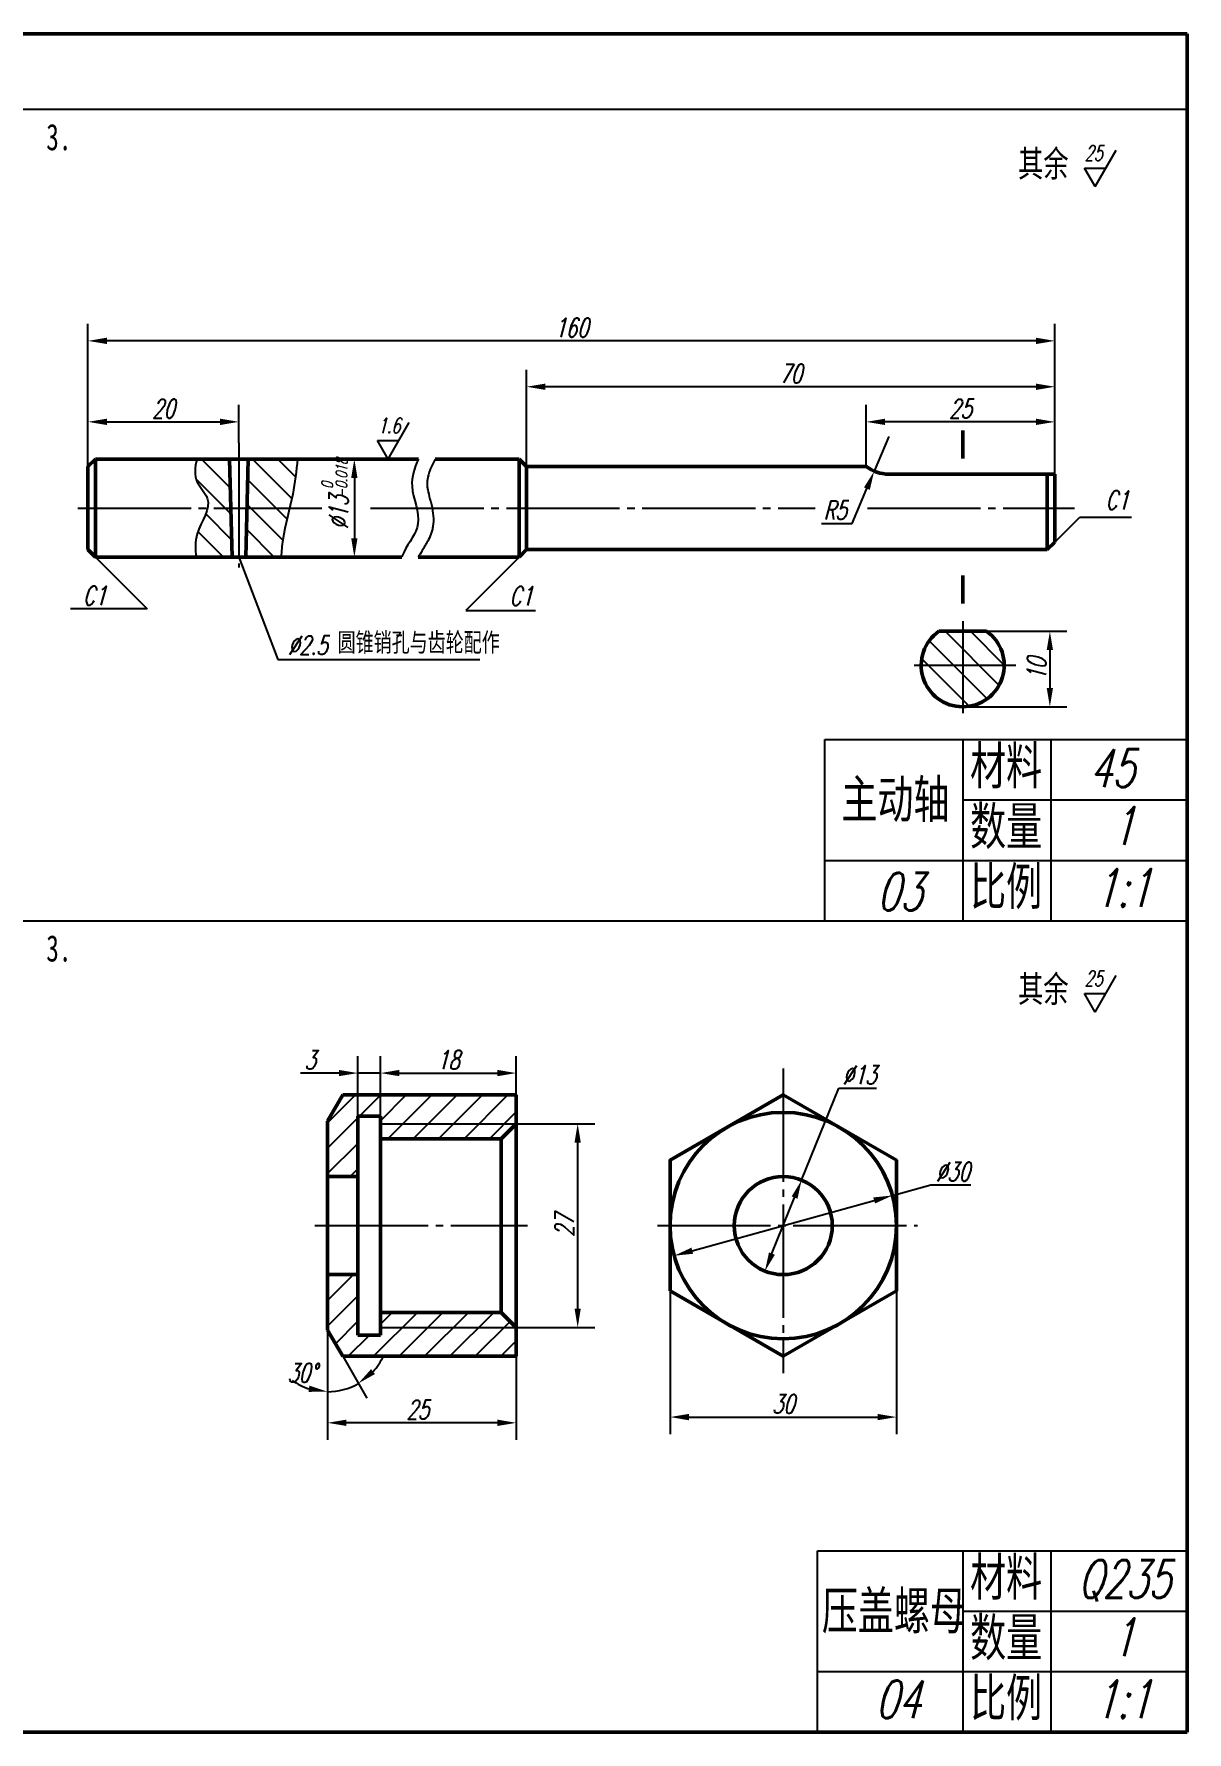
# Model space of a CAD drawing. Header units: millimetres. Extents: x -523 to 2163, y -1202 to 919.
# Drawn here: x 1651.7 to 1804.5, y -688.1 to -463.1 of the extents above; entities that cross this region are included whole.
import ezdxf

# ---------------------------------------------------------------- set-up
doc = ezdxf.new("R2010")
doc.units = ezdxf.units.MM
doc.header["$PDMODE"] = 33
doc.header["$PDSIZE"] = 1.5
doc.linetypes.add('myCENTER', pattern=[18, 15, -1, 1, -1])
for name, color, linetype, lineweight in [('中心线', 7, 'myCENTER', 25), ('剖面线', 7, 'Continuous', 25), ('尺寸', 7, 'Continuous', 25), ('标注', 7, 'Continuous', 25), ('标题文字', 7, 'Continuous', 25), ('粗实线', 7, 'Continuous', 50), ('细实线', 7, 'Continuous', 25)]:
    doc.layers.add(name, color=color, linetype=linetype, lineweight=lineweight)
doc.styles.add('上下偏差3.5', font='txt.shx', dxfattribs={"width": 0.7, "oblique": 15, "height": 3.5})
doc.styles.add('字母标注-3.5号', font='txt.shx', dxfattribs={"width": 0.7, "oblique": 15, "height": 3.5})
doc.styles.add('尺寸文字1-2.5号', font='txt.shx', dxfattribs={"width": 0.7, "oblique": 15, "height": 2.5})
doc.styles.add('标题汉字1-5号', font='SimSun.ttf', dxfattribs={"width": 0.7, "height": 5})
doc.styles.add('标题汉字2-3.5号', font='SimSun.ttf', dxfattribs={"width": 0.7, "height": 3.5})
doc.dimstyles.new('ISO-25', dxfattribs={"dimtxt": 3.5, "dimasz": 2.5, "dimexe": 2.25, "dimexo": 0, "dimgap": 0.5, "dimtad": 1, "dimdsep": 46, "dimtxsty": '尺寸文字1-2.5号', "dimcen": 2.5, "dimadec": 0, "dimazin": 0, "dimtfac": 1, "dimtmove": 0, "dimatfit": 2, "dimfxl": 0, "dimarcsym": 0})
doc.dimstyles.new('水平标注25', dxfattribs={"dimtxt": 2.5, "dimasz": 2.5, "dimexe": 2, "dimexo": 0, "dimgap": 0.5, "dimtad": 1, "dimtih": 1, "dimtoh": 1, "dimdec": 0, "dimzin": 0, "dimdsep": 46, "dimtxsty": '尺寸文字1-2.5号', "dimcen": 0, "dimadec": 0, "dimazin": 0, "dimtfac": 1, "dimtdec": 0, "dimtmove": 1, "dimatfit": 2, "dimfxl": 0, "dimtolj": 1, "dimtzin": 0, "dimarcsym": 0})

# ---------------------------------------------------------------- blocks, each defined once
blk = doc.blocks.new('*D55')
at = {"layer": 'Defpoints', "color": 0}
for p in [(1678.89, -514.45), (1678.89, -517.21), (1658.89, -520.38)]:
    blk.add_point(p, dxfattribs=at)
at = {"layer": '标注', "color": 0, "lineweight": -2}
for p, q in [((1658.89, -520.38), (1658.89, -512.2)), ((1678.89, -517.21), (1678.89, -512.2)), ((1661.39, -514.45), (1676.39, -514.45))]:
    blk.add_line(p, q, dxfattribs=at)
at = {"layer": '标注', "color": 0}
for points in [[(1661.39, -514.03), (1661.39, -514.87), (1658.89, -514.45)], [(1676.39, -514.03), (1676.39, -514.87), (1678.89, -514.45)]]:
    blk.add_solid(points, dxfattribs=at)
at = {"layer": '标注', "color": 0, "insert": (1668.89, -512.7), "char_height": 2.5, "attachment_point": 5, "style": '尺寸文字1-2.5号'}
blk.add_mtext('20', dxfattribs=at)
blk = doc.blocks.new('*D56')
at = {"layer": 'Defpoints', "color": 0}
for p in [(1762.01, -514.45), (1762.01, -520.38), (1787.01, -521.38)]:
    blk.add_point(p, dxfattribs=at)
at = {"layer": '标注', "color": 0, "lineweight": -2}
for p, q in [((1762.01, -520.38), (1762.01, -512.2)), ((1787.01, -521.38), (1787.01, -512.2)), ((1784.51, -514.45), (1764.51, -514.45))]:
    blk.add_line(p, q, dxfattribs=at)
at = {"layer": '标注', "color": 0}
for points in [[(1764.51, -514.03), (1764.51, -514.87), (1762.01, -514.45)], [(1784.51, -514.03), (1784.51, -514.87), (1787.01, -514.45)]]:
    blk.add_solid(points, dxfattribs=at)
at = {"layer": '标注', "color": 0, "insert": (1774.51, -512.7), "char_height": 2.5, "attachment_point": 5, "style": '尺寸文字1-2.5号'}
blk.add_mtext('25', dxfattribs=at)
blk = doc.blocks.new('*D57')
at = {"layer": 'Defpoints', "color": 0}
for p in [(1765.01, -516.38), (1763.07, -520.99)]:
    blk.add_point(p, dxfattribs=at)
at = {"layer": '尺寸', "color": 0, "lineweight": -2}
for p, q in [((1765.01, -516.38), (1763.07, -520.99)), ((1760.17, -527.9), (1762.11, -523.29)), ((1756.08, -527.9), (1760.17, -527.9))]:
    blk.add_line(p, q, dxfattribs=at)
at = {"layer": '尺寸', "color": 0}
blk.add_solid([(1761.72, -523.13), (1762.49, -523.45), (1763.07, -520.99)], dxfattribs=at)
at = {"layer": '尺寸', "color": 0, "insert": (1757.88, -526.15), "char_height": 2.5, "attachment_point": 5, "style": '尺寸文字1-2.5号'}
blk.add_mtext('\\A1;R5', dxfattribs=at)
blk = doc.blocks.new('*D58')
at = {"layer": 'Defpoints', "color": 0}
for p in [(1717.01, -509.8), (1717.01, -520.38), (1787.01, -521.38)]:
    blk.add_point(p, dxfattribs=at)
at = {"layer": '标注', "color": 0, "lineweight": -2}
for p, q in [((1717.01, -520.38), (1717.01, -507.55)), ((1787.01, -521.38), (1787.01, -507.55)), ((1784.51, -509.8), (1719.51, -509.8))]:
    blk.add_line(p, q, dxfattribs=at)
at = {"layer": '标注', "color": 0}
for points in [[(1719.51, -509.38), (1719.51, -510.22), (1717.01, -509.8)], [(1784.51, -509.38), (1784.51, -510.22), (1787.01, -509.8)]]:
    blk.add_solid(points, dxfattribs=at)
at = {"layer": '标注', "color": 0, "insert": (1752.01, -508.05), "char_height": 2.5, "attachment_point": 5, "style": '尺寸文字1-2.5号'}
blk.add_mtext('70', dxfattribs=at)
blk = doc.blocks.new('*D59')
at = {"layer": 'Defpoints', "color": 0}
for p in [(1658.89, -503.72), (1658.89, -520.38), (1787.01, -521.38)]:
    blk.add_point(p, dxfattribs=at)
at = {"layer": '标注', "color": 0, "lineweight": -2}
for p, q in [((1658.89, -520.38), (1658.89, -501.47)), ((1787.01, -521.38), (1787.01, -501.47)), ((1784.51, -503.72), (1661.39, -503.72))]:
    blk.add_line(p, q, dxfattribs=at)
at = {"layer": '标注', "color": 0}
for points in [[(1661.39, -503.3), (1661.39, -504.14), (1658.89, -503.72)], [(1784.51, -503.3), (1784.51, -504.14), (1787.01, -503.72)]]:
    blk.add_solid(points, dxfattribs=at)
at = {"layer": '标注', "color": 0, "insert": (1722.95, -501.97), "char_height": 2.5, "attachment_point": 5, "style": '尺寸文字1-2.5号'}
blk.add_mtext('160', dxfattribs=at)
blk = doc.blocks.new('*D60')
at = {"layer": 'Defpoints', "color": 0}
for p in [(1777.96, -542.2), (1774.8, -552.2), (1786.35, -552.2)]:
    blk.add_point(p, dxfattribs=at)
at = {"layer": '标注', "color": 0, "lineweight": -2}
for p, q in [((1777.96, -542.2), (1788.6, -542.2)), ((1786.35, -544.7), (1786.35, -549.7)), ((1774.8, -552.2), (1788.6, -552.2))]:
    blk.add_line(p, q, dxfattribs=at)
at = {"layer": '标注', "color": 0}
for points in [[(1785.93, -544.7), (1786.77, -544.7), (1786.35, -542.2)], [(1785.93, -549.7), (1786.77, -549.7), (1786.35, -552.2)]]:
    blk.add_solid(points, dxfattribs=at)
at = {"layer": '标注', "color": 0, "insert": (1784.6, -547.2), "char_height": 2.5, "attachment_point": 5, "rotation": 90, "style": '尺寸文字1-2.5号'}
blk.add_mtext('10', dxfattribs=at)
blk = doc.blocks.new('*D61')
at = {"layer": 'Defpoints', "color": 0}
for p in [(1715.64, -600.74), (1715.64, -603.63), (1697.64, -606.45)]:
    blk.add_point(p, dxfattribs=at)
at = {"layer": '标注', "color": 0, "lineweight": -2}
for p, q in [((1697.64, -606.45), (1697.64, -598.49)), ((1715.64, -603.63), (1715.64, -598.49)), ((1700.14, -600.74), (1713.14, -600.74))]:
    blk.add_line(p, q, dxfattribs=at)
at = {"layer": '标注', "color": 0}
for points in [[(1700.14, -600.32), (1700.14, -601.15), (1697.64, -600.74)], [(1713.14, -600.32), (1713.14, -601.15), (1715.64, -600.74)]]:
    blk.add_solid(points, dxfattribs=at)
at = {"layer": '标注', "color": 0, "insert": (1706.64, -598.99), "char_height": 2.5, "attachment_point": 5, "style": '尺寸文字1-2.5号'}
blk.add_mtext('18', dxfattribs=at)
blk = doc.blocks.new('*D62')
at = {"layer": 'Defpoints', "color": 0}
for p in [(1694.64, -600.74), (1694.64, -606.45), (1697.64, -606.45)]:
    blk.add_point(p, dxfattribs=at)
at = {"layer": '标注', "color": 0, "lineweight": -2}
for p, q in [((1694.64, -606.45), (1694.64, -598.49)), ((1697.64, -606.45), (1697.64, -598.49)), ((1692.14, -600.74), (1687.03, -600.74)), ((1697.64, -600.74), (1694.64, -600.74)), ((1700.14, -600.74), (1702.64, -600.74))]:
    blk.add_line(p, q, dxfattribs=at)
at = {"layer": '标注', "color": 0}
for points in [[(1692.14, -600.32), (1692.14, -601.15), (1694.64, -600.74)], [(1700.14, -600.32), (1700.14, -601.15), (1697.64, -600.74)]]:
    blk.add_solid(points, dxfattribs=at)
at = {"layer": '标注', "color": 0, "insert": (1688.33, -598.99), "char_height": 2.5, "attachment_point": 5, "style": '尺寸文字1-2.5号'}
blk.add_mtext('3', dxfattribs=at)
blk = doc.blocks.new('*D63')
at = {"layer": 'Defpoints', "color": 0}
for p in [(1690.64, -634.81), (1715.64, -638.27), (1690.64, -647.08)]:
    blk.add_point(p, dxfattribs=at)
at = {"layer": '标注', "color": 0, "lineweight": -2}
for p, q in [((1690.64, -634.81), (1690.64, -649.33)), ((1715.64, -638.27), (1715.64, -649.33)), ((1713.14, -647.08), (1693.14, -647.08))]:
    blk.add_line(p, q, dxfattribs=at)
at = {"layer": '标注', "color": 0}
for points in [[(1693.14, -646.66), (1693.14, -647.5), (1690.64, -647.08)], [(1713.14, -646.66), (1713.14, -647.5), (1715.64, -647.08)]]:
    blk.add_solid(points, dxfattribs=at)
at = {"layer": '标注', "color": 0, "insert": (1702.59, -645.33), "char_height": 2.5, "attachment_point": 5, "style": '尺寸文字1-2.5号'}
blk.add_mtext('25', dxfattribs=at)
blk = doc.blocks.new('*D64')
at = {"layer": 'Defpoints', "color": 0}
for p in [(1690.64, -607.09), (1690.64, -634.81), (1690.64, -634.81), (1692.64, -638.27), (1693.43, -642.46)]:
    blk.add_point(p, dxfattribs=at)
at = {"layer": '标注', "color": 0, "lineweight": -2}
for p, q in [((1690.64, -634.81), (1690.64, -645.2)), ((1692.64, -638.27), (1695.84, -643.81))]:
    blk.add_line(p, q, dxfattribs=at)
for start, end in [(317.6508, 335.3016), (234.6984, 252.3492), (270, 300)]:
    blk.add_arc((1690.64, -634.81), 8.15, start, end, dxfattribs=at)
at = {"layer": '标注', "color": 0}
for points in [[(1696.92, -640.62), (1696.4, -639.97), (1694.71, -641.86)], [(1688.23, -642.16), (1688.11, -642.98), (1690.64, -642.95)]]:
    blk.add_solid(points, dxfattribs=at)
at = {"layer": '标注', "color": 0, "insert": (1687.25, -640.46), "char_height": 2.5, "attachment_point": 5, "style": '尺寸文字1-2.5号'}
blk.add_mtext('30°', dxfattribs=at)
blk = doc.blocks.new('*D65')
at = {"layer": 'Defpoints', "color": 0}
for p in [(1715.64, -607.45), (1723.78, -607.45), (1715.64, -634.45)]:
    blk.add_point(p, dxfattribs=at)
at = {"layer": '标注', "color": 0, "lineweight": -2}
for p, q in [((1715.64, -607.45), (1726.03, -607.45)), ((1723.78, -631.95), (1723.78, -609.95)), ((1715.64, -634.45), (1726.03, -634.45))]:
    blk.add_line(p, q, dxfattribs=at)
at = {"layer": '标注', "color": 0}
for points in [[(1723.36, -609.95), (1724.19, -609.95), (1723.78, -607.45)], [(1723.36, -631.95), (1724.19, -631.95), (1723.78, -634.45)]]:
    blk.add_solid(points, dxfattribs=at)
at = {"layer": '标注', "color": 0, "insert": (1722.03, -620.95), "char_height": 2.5, "attachment_point": 5, "rotation": 90, "style": '尺寸文字1-2.5号'}
blk.add_mtext('27', dxfattribs=at)
blk = doc.blocks.new('*D66')
at = {"layer": 'Defpoints', "color": 0}
for p in [(1736.02, -629.61), (1766.02, -629.61), (1766.02, -646.32)]:
    blk.add_point(p, dxfattribs=at)
at = {"layer": '标注', "color": 0, "lineweight": -2}
for p, q in [((1736.02, -629.61), (1736.02, -648.57)), ((1766.02, -629.61), (1766.02, -648.57)), ((1738.52, -646.32), (1763.52, -646.32))]:
    blk.add_line(p, q, dxfattribs=at)
at = {"layer": '标注', "color": 0}
for points in [[(1738.52, -645.9), (1738.52, -646.74), (1736.02, -646.32)], [(1763.52, -645.9), (1763.52, -646.74), (1766.02, -646.32)]]:
    blk.add_solid(points, dxfattribs=at)
at = {"layer": '标注', "color": 0, "insert": (1751.02, -644.57), "char_height": 2.5, "attachment_point": 5, "style": '尺寸文字1-2.5号'}
blk.add_mtext('30', dxfattribs=at)
blk = doc.blocks.new('*D67')
at = {"layer": 'Defpoints', "color": 0}
for p in [(1753.45, -614.92), (1748.59, -626.98)]:
    blk.add_point(p, dxfattribs=at)
at = {"layer": '尺寸', "color": 0, "lineweight": -2}
for p, q in [((1753.45, -614.92), (1758.37, -602.72)), ((1758.37, -602.72), (1763.37, -602.72)), ((1749.52, -624.66), (1752.51, -617.24))]:
    blk.add_line(p, q, dxfattribs=at)
at = {"layer": '尺寸', "color": 0}
for points in [[(1752.13, -617.08), (1752.9, -617.39), (1753.45, -614.92)], [(1749.13, -624.5), (1749.91, -624.81), (1748.59, -626.98)]]:
    blk.add_solid(points, dxfattribs=at)
at = {"layer": '尺寸', "color": 0, "insert": (1761.12, -600.97), "char_height": 2.5, "attachment_point": 5, "style": '尺寸文字1-2.5号'}
blk.add_mtext('∅13', dxfattribs=at)
blk = doc.blocks.new('*D68')
at = {"layer": 'Defpoints', "color": 0}
for p in [(1765.48, -616.96), (1736.56, -624.94)]:
    blk.add_point(p, dxfattribs=at)
at = {"layer": '尺寸', "color": 0, "lineweight": -2}
for p, q in [((1765.48, -616.96), (1770.59, -615.54)), ((1770.59, -615.54), (1775.88, -615.54)), ((1738.97, -624.28), (1763.07, -617.62))]:
    blk.add_line(p, q, dxfattribs=at)
at = {"layer": '尺寸', "color": 0}
for points in [[(1762.95, -617.22), (1763.18, -618.02), (1765.48, -616.96)], [(1738.86, -623.87), (1739.08, -624.68), (1736.56, -624.94)]]:
    blk.add_solid(points, dxfattribs=at)
at = {"layer": '尺寸', "color": 0, "insert": (1773.49, -613.79), "char_height": 2.5, "attachment_point": 5, "style": '尺寸文字1-2.5号'}
blk.add_mtext('∅30', dxfattribs=at)

msp = doc.modelspace()

# ---------------------------------------------------------------- hatches: boundary and pattern name
at = {"layer": '剖面线'}
h = msp.add_hatch(dxfattribs=at)
h.set_pattern_fill('ANSI31', color=256, scale=0.75, angle=90, style=0)
h.set_pattern_definition([(135, (776.6593, -410.118), (-1.683798, -1.683798), [])])
edge = h.paths.add_edge_path()
edge.add_line((1677.811, -525.878), (1674.727, -525.878))
edge.add_spline(control_points=[(1674.727, -525.878), (1674.486, -526.968), (1673.057, -529.186), (1673.059, -531.359), (1673.235, -532.378)], knot_values=[8.6998252, 8.6998252, 8.6998252, 8.6998252, 12.1682106, 15.2630876, 15.2630876, 15.2630876, 15.2630876], degree=3, periodic=0)
edge.add_line((1673.235, -532.378), (1677.986, -532.378))
edge.add_line((1677.986, -532.378), (1677.811, -525.878))
edge = h.paths.add_edge_path()
edge.add_spline(control_points=[(1673.343, -519.378), (1673.034, -520.47), (1672.826, -522.346), (1674.857, -524.226), (1674.828, -525.423), (1674.727, -525.878)], knot_values=[1.5897242, 1.5897242, 1.5897242, 1.5897242, 4.7670015, 7.2507249, 8.6998252, 8.6998252, 8.6998252, 8.6998252], degree=3, periodic=0)
edge.add_line((1674.727, -525.878), (1677.811, -525.878))
edge.add_line((1677.811, -525.878), (1677.636, -519.378))
edge.add_line((1677.636, -519.378), (1673.343, -519.378))
edge = h.paths.add_edge_path()
edge.add_line((1679.961, -525.878), (1685.611, -525.878))
edge.add_spline(control_points=[(1685.611, -525.878), (1685.757, -525.266), (1686.251, -523.122), (1686.507, -520.94), (1686.658, -519.378)], knot_values=[1.6639046, 1.6639046, 1.6639046, 1.6639046, 3.5487536, 8.251154, 8.251154, 8.251154, 8.251154], degree=3, periodic=0)
edge.add_line((1686.658, -519.378), (1680.136, -519.378))
edge.add_line((1680.136, -519.378), (1679.961, -525.878))
edge = h.paths.add_edge_path()
edge.add_spline(control_points=[(1684.475, -532.378), (1684.518, -531.611), (1684.722, -529.422), (1685.276, -527.279), (1685.611, -525.878)], knot_values=[8.251154, 8.251154, 8.251154, 8.251154, 10.559833, 14.8704716, 14.8704716, 14.8704716, 14.8704716], degree=3, periodic=0)
edge.add_line((1685.611, -525.878), (1679.961, -525.878))
edge.add_line((1679.961, -525.878), (1679.786, -532.378))
edge.add_line((1679.786, -532.378), (1684.475, -532.378))
h = msp.add_hatch(dxfattribs=at)
h.set_pattern_fill('ANSI31', color=256, scale=0.75, angle=90, style=0)
h.set_pattern_definition([(135, (776.6593, -405.1494), (-1.683798, -1.683798), [])])
h.paths.add_polyline_path([(1769.298, -546.704), (1774.798, -546.704), (1774.798, -542.204), (1771.636, -542.204, 0.2442508)])
h.paths.add_polyline_path([(1780.298, -546.704, 0.2442508), (1777.96, -542.204), (1774.798, -542.204), (1774.798, -546.704)])
h.paths.add_polyline_path([(1774.798, -546.704), (1769.298, -546.704, 0.4142136), (1774.798, -552.204)])
h.paths.add_polyline_path([(1774.798, -552.204, 0.4142136), (1780.298, -546.704), (1774.798, -546.704)])
h = msp.add_hatch(dxfattribs=at)
h.set_pattern_fill('ANSI31', color=256, scale=0.75, style=0)
h.set_pattern_definition([(45, (776.6593, -396.5265), (-1.683798, 1.683798), [])])
h.paths.add_polyline_path([(1692.641, -603.628), (1690.641, -607.092), (1690.641, -614.449), (1694.641, -614.449), (1694.641, -606.449), (1697.641, -606.449), (1697.641, -607.449), (1715.641, -607.449), (1715.641, -603.628)])
h.paths.add_polyline_path([(1697.641, -607.449), (1697.641, -609.449), (1713.641, -609.449), (1715.641, -607.449)])
h.paths.add_polyline_path([(1694.641, -627.449), (1690.641, -627.449), (1690.641, -634.805), (1692.641, -638.269), (1715.641, -638.269), (1715.641, -634.449), (1697.641, -634.449), (1697.641, -635.449), (1694.641, -635.449)])
h.paths.add_polyline_path([(1715.641, -634.449), (1713.641, -632.449), (1697.641, -632.449), (1697.641, -634.449)], flags=17)

# ---------------------------------------------------------------- linework, layer by layer
at = {"layer": '中心线'}
for p, q in [((1678.886, -517.214), (1678.886, -533.755)), ((1657.545, -525.878), (1689.886, -525.878)), ((1696.334, -525.878), (1755.249, -525.878)), ((1762.165, -525.878), (1789.611, -525.878)), ((1774.798, -540.868), (1774.798, -553.048)), ((1768.364, -546.704), (1781.82, -546.704)), ((1751.017, -600.153), (1751.017, -640.49)), ((1688.97, -620.949), (1717.113, -620.949)), ((1734.347, -620.949), (1768.817, -620.949))]:
    msp.add_line(p, q, dxfattribs=at)
at = {"layer": '尺寸'}
for p, q in [((1792.33, -483.285), (1795.133, -478.431)), ((1790.916, -480.835), (1793.745, -480.835)), ((1792.33, -483.285), (1790.916, -480.835)), ((1698.665, -519.378), (1701.468, -514.524)), ((1698.665, -519.378), (1697.251, -516.928)), ((1697.251, -516.928), (1700.08, -516.928)), ((1699.768, -542.73), (1700.466, -542.73)), ((1792.33, -592.647), (1795.133, -587.794)), ((1792.33, -592.647), (1790.916, -590.197)), ((1790.916, -590.197), (1793.745, -590.197))]:
    msp.add_line(p, q, dxfattribs=at)
at = {"layer": '标注'}
for p, q in [((1695.797, -519.378), (1691.935, -519.378)), ((1694.185, -521.878), (1694.185, -529.878)), ((1787.011, -530.378), (1790.302, -527.087)), ((1790.302, -527.087), (1797.167, -527.087)), ((1659.886, -532.378), (1666.713, -539.205)), ((1678.886, -532.378), (1684.063, -545.945)), ((1695.797, -532.378), (1691.935, -532.378)), ((1716.011, -532.378), (1708.94, -539.449)), ((1666.713, -539.205), (1656.574, -539.205)), ((1708.94, -539.449), (1718.184, -539.449)), ((1684.063, -545.945), (1710.834, -545.945))]:
    msp.add_line(p, q, dxfattribs=at)
for points in [[(1693.768, -521.878), (1694.601, -521.878), (1694.185, -519.378)], [(1693.768, -529.878), (1694.601, -529.878), (1694.185, -532.378)]]:
    msp.add_solid(points, dxfattribs=at)
at = {"layer": '粗实线'}
for p, q in [((1804.525, -463.053), (1494.525, -463.053)), ((1804.525, -688.053), (1804.525, -463.053)), ((1774.798, -515.613), (1774.798, -519.298)), ((1659.886, -519.378), (1658.886, -520.378)), ((1659.886, -519.378), (1702.673, -519.378)), ((1659.886, -519.378), (1659.886, -532.378)), ((1677.636, -519.378), (1677.986, -532.378)), ((1679.786, -532.378), (1680.136, -519.378)), ((1704.907, -519.378), (1716.011, -519.378)), ((1717.011, -520.378), (1716.011, -519.378)), ((1716.011, -519.378), (1716.011, -532.378)), ((1658.886, -520.378), (1658.886, -531.378)), ((1717.011, -520.378), (1717.011, -531.378)), ((1717.011, -520.378), (1762.011, -520.378)), ((1765.011, -521.378), (1787.011, -521.378)), ((1786.011, -521.378), (1786.011, -531.378)), ((1787.011, -521.378), (1787.011, -530.378)), ((1786.011, -531.378), (1787.011, -530.378)), ((1658.886, -531.378), (1659.886, -532.378)), ((1659.886, -532.378), (1700.464, -532.378)), ((1702.657, -532.378), (1716.011, -532.378)), ((1717.011, -531.378), (1716.011, -532.378)), ((1717.011, -531.378), (1786.011, -531.378)), ((1774.798, -538.512), (1774.798, -534.827)), ((1771.636, -542.204), (1777.96, -542.204)), ((1692.641, -603.628), (1690.641, -607.092)), ((1715.641, -603.628), (1692.641, -603.628)), ((1715.641, -603.628), (1715.641, -638.269)), ((1690.641, -607.092), (1690.641, -634.805)), ((1694.641, -606.449), (1694.641, -635.449)), ((1694.641, -606.449), (1697.641, -606.449)), ((1697.641, -606.449), (1697.641, -635.449)), ((1715.641, -607.449), (1713.641, -609.449)), ((1697.641, -609.449), (1713.641, -609.449)), ((1713.641, -609.449), (1713.641, -632.449)), ((1690.641, -614.449), (1694.641, -614.449)), ((1690.641, -627.449), (1694.641, -627.449)), ((1697.641, -632.449), (1713.641, -632.449)), ((1715.641, -634.449), (1713.641, -632.449)), ((1692.641, -638.269), (1690.641, -634.805)), ((1694.641, -635.449), (1697.641, -635.449)), ((1715.641, -638.269), (1692.641, -638.269)), ((1494.525, -688.053), (1804.525, -688.053))]:
    msp.add_line(p, q, dxfattribs=at)
msp.add_lwpolyline([(1736.017, -629.609), (1751.017, -638.269), (1766.017, -629.609), (1766.017, -612.288), (1751.017, -603.628), (1736.017, -612.288)], close=True, dxfattribs=at)
for radius in [15, 6.5]:
    msp.add_circle((1751.017, -620.949), radius, dxfattribs=at)
for centre, radius, start, end in [((1765.011, -516.378), 5, 233.1301, 270), ((1774.798, -546.704), 5.5, 125.0968, 54.9032)]:
    msp.add_arc(centre, radius, start, end, dxfattribs=at)
at = {"layer": '细实线'}
for p, q in [((1804.525, -473.053), (1494.525, -473.053)), ((1756.525, -556.553), (1804.525, -556.553)), ((1756.525, -580.553), (1756.525, -556.553)), ((1774.844, -580.553), (1774.844, -556.553)), ((1786.525, -580.553), (1786.525, -556.553)), ((1774.844, -564.553), (1804.525, -564.553)), ((1756.525, -572.553), (1804.525, -572.553)), ((1649.525, -580.553), (1804.525, -580.553)), ((1756.525, -580.553), (1804.525, -580.553)), ((1697.641, -607.449), (1715.641, -607.449)), ((1697.641, -634.449), (1715.641, -634.449)), ((1755.573, -664.053), (1804.525, -664.053)), ((1755.573, -688.053), (1755.573, -664.053)), ((1774.844, -688.053), (1774.844, -664.053)), ((1786.525, -688.053), (1786.525, -664.053)), ((1774.844, -672.053), (1804.525, -672.053)), ((1755.573, -680.053), (1804.525, -680.053)), ((1756.525, -688.053), (1804.525, -688.053))]:
    msp.add_line(p, q, dxfattribs=at)
for points, knots in [([(1673.343, -519.378), (1673.034, -520.47), (1672.826, -522.346), (1675.847, -525.143), (1673.057, -528.707), (1673.059, -531.359), (1673.235, -532.378)], [1.5897242, 1.5897242, 1.5897242, 1.5897242, 4.7670015, 7.2507249, 12.1682106, 15.2630876, 15.2630876, 15.2630876, 15.2630876]), ([(1686.658, -519.378), (1686.507, -520.94), (1686.084, -524.549), (1684.78, -528.798), (1684.518, -531.611), (1684.475, -532.378)], [1.6639046, 1.6639046, 1.6639046, 1.6639046, 6.3663051, 12.5617927, 14.8704716, 14.8704716, 14.8704716, 14.8704716]), ([(1702.673, -519.378), (1702.128, -520.551), (1701.233, -523.345), (1703.646, -527.845), (1701.207, -530.63), (1700.555, -532.139), (1700.464, -532.378)], [2.0659094, 2.0659094, 2.0659094, 2.0659094, 5.8269201, 10.8899857, 15.0105915, 15.7769873, 15.7769873, 15.7769873, 15.7769873]), ([(1704.907, -519.378), (1704.648, -519.872), (1704.42, -520.342), (1704.052, -521.26), (1703.922, -521.7), (1703.831, -522.29), (1703.816, -522.471), (1703.816, -522.767), (1703.822, -522.881), (1703.85, -523.141), (1703.873, -523.284), (1703.973, -523.797), (1704.084, -524.215), (1704.33, -525.143), (1704.465, -525.654), (1704.629, -526.649), (1704.676, -527.111), (1704.652, -527.806), (1704.635, -528.008), (1704.576, -528.41), (1704.536, -528.605), (1704.439, -528.975), (1704.382, -529.152), (1704.197, -529.66), (1704.053, -529.969), (1703.658, -530.727), (1703.398, -531.14), (1702.971, -531.831), (1702.796, -532.12), (1702.657, -532.378)], [1.0708974, 1.0708974, 1.0708974, 1.0708974, 2.7677092, 2.7677092, 4.6128487, 4.6128487, 5.4838715, 5.4838715, 6.0758392, 6.0758392, 6.667807, 6.667807, 8.0295982, 8.0295982, 9.3913894, 9.3913894, 10.4192208, 10.4192208, 10.8256718, 10.8256718, 11.2138579, 11.2138579, 11.602044, 11.602044, 12.3784162, 12.3784162, 13.6629086, 13.6629086, 14.7506909, 14.7506909, 14.7506909, 14.7506909])]:
    msp.add_open_spline(points, degree=3, knots=knots, dxfattribs=at)

# ---------------------------------------------------------------- texts
at = {"layer": '尺寸', "attachment_point": 1}
for s, insert, char_height, width, style in [('25', (1790.946, -477.843), 2, 7.44072, '尺寸文字1-2.5号'), ('1.6', (1697.281, -513.936), 2, 7.44072, '尺寸文字1-2.5号'), ('圆锥销孔与齿轮配作', (1691.969, -542.414), 2.5, 24.86081, '标题汉字2-3.5号'), ('{\\H1.429x;03}', (1763.448, -574.189), 3.5, 19.64589, '字母标注-3.5号'), ('25', (1790.946, -587.205), 2, 7.44072, '尺寸文字1-2.5号'), ('{\\H1.429x;04}', (1763.229, -681.217), 3.5, 19.64589, '字母标注-3.5号')]:
    msp.add_mtext(s, dxfattribs=dict(at, insert=insert, char_height=char_height, width=width, style=style))
at = {"layer": '标注', "char_height": 1.5, "width": 9.84343, "attachment_point": 1, "rotation": 90, "style": '上下偏差3.5'}
for s, insert in [('-0.018', (1691.738, -524.512)), (' 0', (1689.849, -524.272))]:
    msp.add_mtext(s, dxfattribs=dict(at, insert=insert))
at = {"layer": '标注', "insert": (1692.095, -526.439), "char_height": 2.5, "attachment_point": 5, "rotation": 90, "style": '尺寸文字1-2.5号'}
msp.add_mtext('%%C13', dxfattribs=at)
at = {"layer": '标注', "char_height": 2.5, "attachment_point": 1, "style": '尺寸文字1-2.5号'}
for s, insert, width in [('C1', (1793.718, -523.568), 6.86074), ('C1', (1658.209, -536.22), 6.86074), ('C1', (1714.736, -536.274), 6.86074), ('%%c2.5', (1685.383, -542.795), 41.54904)]:
    msp.add_mtext(s, dxfattribs=dict(at, insert=insert, width=width))
at = {"layer": '标题文字', "width": 0.7}
for s, height, style, p in [('3.', 3.5, '标题汉字2-3.5号', (1653.363, -478.459)), ('其余', 3.5, '标题汉字2-3.5号', (1782.14, -481.972)), ('材料', 5, '标题汉字1-5号', (1775.778, -562.487)), ('主动轴', 5, '标题汉字1-5号', (1758.727, -566.942)), ('数量', 5, '标题汉字1-5号', (1775.778, -570.487)), ('比例', 5, '标题汉字1-5号', (1775.778, -578.487)), ('3.', 3.5, '标题汉字2-3.5号', (1653.363, -585.959)), ('其余', 3.5, '标题汉字2-3.5号', (1782.14, -591.335)), ('材料', 5, '标题汉字1-5号', (1775.778, -669.987)), ('压盖螺母', 5, '标题汉字1-5号', (1756.133, -674.442)), ('数量', 5, '标题汉字1-5号', (1775.778, -677.987)), ('比例', 5, '标题汉字1-5号', (1775.778, -685.987))]:
    msp.add_text(s, height=height, dxfattribs=dict(at, style=style)).set_placement(p)
at = {"layer": '标题文字', "char_height": 5, "width": 21.09727, "attachment_point": 1, "style": '尺寸文字1-2.5号'}
for s, insert in [('45', (1791.578, -557.837)), ('1', (1794.545, -565.496)), ('1:1', (1792.255, -573.716)), ('Q235', (1790.065, -665.276)), ('1', (1794.545, -672.996)), ('1:1', (1792.255, -681.216))]:
    msp.add_mtext(s, dxfattribs=dict(at, insert=insert))

# ---------------------------------------------------------------- dimensions: what is measured, and where the dimension line sits
at = {"layer": '尺寸'}
dim = msp.add_radius_dim(center=(1765.011, -516.378), mpoint=(1763.075, -520.988), dimstyle='水平标注25', dxfattribs=at)
dim.commit()
dim.dimension.update_dxf_attribs({"geometry": '*D57', "text_midpoint": (1757.877, -526.153)})
for p1, p2, picture, middle in [((1748.585, -626.977), (1753.448, -614.921), '*D67', (1761.118, -602.718)), ((1736.558, -624.942), (1765.475, -616.955), '*D68', (1773.487, -615.542))]:
    dim = msp.add_diameter_dim_2p(p1=p1, p2=p2, dimstyle='ISO-25', override={"dimtih": 1, "dimtoh": 1}, dxfattribs=at)
    dim.commit()
    dim.dimension.update_dxf_attribs({"geometry": picture, "text_midpoint": middle, "dimtype": 163})
at = {"layer": '标注'}
dim = msp.add_linear_dim(base=(1658.886, -503.721), p1=(1787.011, -521.378), p2=(1658.886, -520.378), text='160', dimstyle='ISO-25', dxfattribs=at)
dim.commit()
dim.dimension.update_dxf_attribs({"geometry": '*D59', "text_midpoint": (1722.949, -501.971)})
for base, p1, p2, picture, middle in [((1717.011, -509.802), (1787.011, -521.378), (1717.011, -520.378), '*D58', (1752.011, -508.052)), ((1678.886, -514.451), (1658.886, -520.378), (1678.886, -517.214), '*D55', (1668.886, -512.701)), ((1762.011, -514.451), (1787.011, -521.378), (1762.011, -520.378), '*D56', (1774.511, -512.701)), ((1694.641, -600.737), (1697.641, -606.449), (1694.641, -606.449), '*D62', (1688.334, -598.987)), ((1715.641, -600.737), (1697.641, -606.449), (1715.641, -603.628), '*D61', (1706.641, -598.987)), ((1766.017, -646.319), (1736.017, -629.609), (1766.017, -629.609), '*D66', (1751.017, -644.569))]:
    dim = msp.add_linear_dim(base=base, p1=p1, p2=p2, dimstyle='ISO-25', dxfattribs=at)
    dim.commit()
    dim.dimension.update_dxf_attribs({"geometry": picture, "text_midpoint": middle})
for base, p1, p2, picture, middle in [((1786.35, -552.204), (1777.96, -542.204), (1774.798, -552.204), '*D60', (1784.6, -547.204)), ((1723.778, -607.449), (1715.641, -634.449), (1715.641, -607.449), '*D65', (1722.028, -620.949))]:
    dim = msp.add_linear_dim(base=base, p1=p1, p2=p2, angle=90, dimstyle='ISO-25', dxfattribs=at)
    dim.commit()
    dim.dimension.update_dxf_attribs({"geometry": picture, "text_midpoint": middle})
dim = msp.add_angular_dim_2l(base=(1693.427, -642.461), line1=((1690.641, -607.092), (1690.641, -634.805)), line2=((1692.641, -638.269), (1690.641, -634.805)), dimstyle='ISO-25', override={"dimtih": 1, "dimtoh": 1, "dimatfit": 2}, dxfattribs=at)
dim.commit()
dim.dimension.update_dxf_attribs({"geometry": '*D64', "text_midpoint": (1687.253, -642.214), "dimtype": 162})
dim = msp.add_linear_dim(base=(1690.641, -647.081), p1=(1715.641, -638.269), p2=(1690.641, -634.805), dimstyle='ISO-25', dxfattribs=at)
dim.commit()
dim.dimension.update_dxf_attribs({"geometry": '*D63', "text_midpoint": (1702.593, -647.081), "dimtype": 160})

doc.saveas('drawing.dxf')
